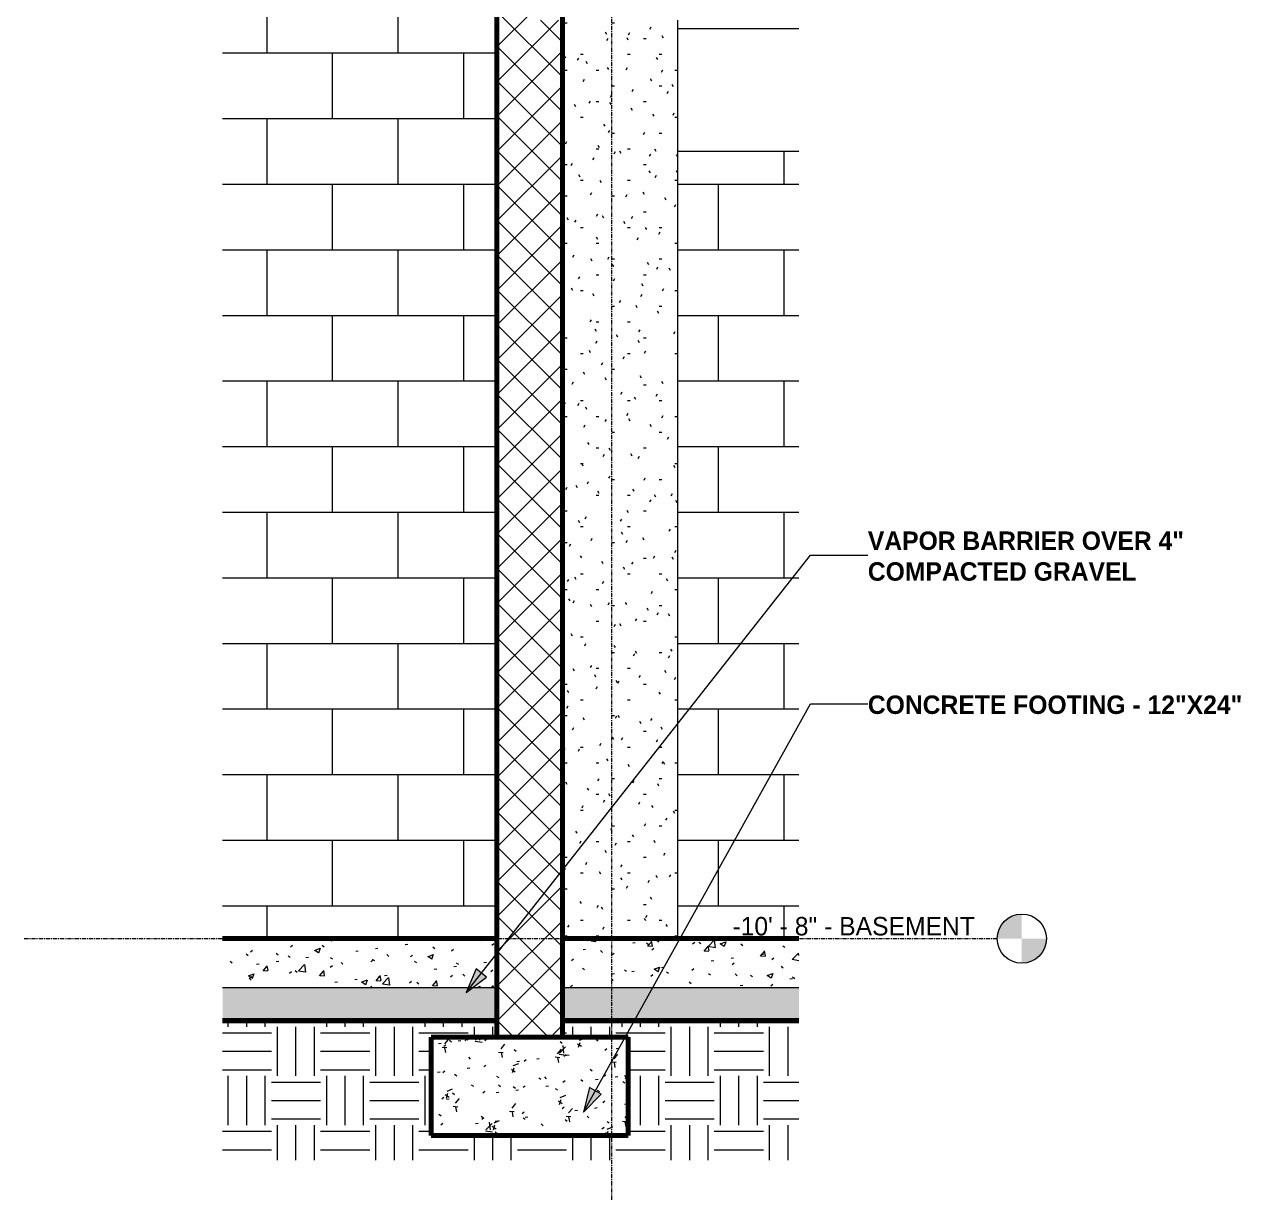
# Model space of a CAD drawing. Header units: inches. Extents: x -3960 to -3070, y -161 to 444.
# Drawn here: x -3226.8 to -3078.5, y -159.8 to -16.5 of the extents above; entities that cross this region are included whole.
import ezdxf

# ---------------------------------------------------------------- set-up
doc = ezdxf.new("R2010")
doc.units = ezdxf.units.IN
doc.header["$MEASUREMENT"] = 0
doc.linetypes.add('Grid Line 1_2_', pattern=[0.875, 0.5, -0.125, 0.125, -0.125])
for name, color, linetype, lineweight in [('0-6', 130, 'Continuous', 5), ('A-FLOR-6', 55, 'Continuous', 18), ('A-FLOR-7', 192, 'Continuous', 70), ('A-FLOR-LEVL', 51, 'Continuous', 9), ('A-FLOR-LEVL-1', 51, 'Grid Line 1_2_', 9), ('A-FLOR-MCUT', 51, 'Continuous', 18), ('A-FLOR-PATT-1', 8, 'Continuous', 9), ('A-WALL-9', 90, 'Continuous', 70), ('A-WALL-PATT-1', 135, 'Continuous', 9), ('A-WALL-PATT-5', 45, 'Continuous', 9), ('C-TOPO', 7, 'Continuous', 9), ('C-TOPO-1', 135, 'Continuous', 9), ('C-TOPO-2', 7, 'Continuous', 70), ('G-ANNO-TEXT', 231, 'Continuous', 9), ('S-COLS-1', 135, 'Continuous', 9), ('S-FNDN-3', 32, 'Continuous', 9), ('S-FNDN-4', 90, 'Continuous', 70), ('S-GRID-1', 1, 'Grid Line 1_2_', 9)]:
    doc.layers.add(name, color=color, linetype=linetype, lineweight=lineweight)
doc.styles.add('Century Gothic', font='ufonts.com_century-gothic.ttf', dxfattribs={"height": 2.25})
doc.styles.add('Century Gothic_B', font='GOTHICB.TTF', dxfattribs={"height": 2.25})

# ---------------------------------------------------------------- blocks, each defined once
blk = doc.blocks.new('CTR  - Topography_rvt-5-Section 10 - Callout 2')
at = {"layer": 'C-TOPO'}
h = blk.add_hatch(dxfattribs=at)
h.set_pattern_fill('FP_39', color=256, style=0, pattern_type=2)
h.set_pattern_definition([(0, (-11134.658, 72), (6, 6), [6, -6]), (0, (-11134.658, 74.25), (6, 6), [6, -6]), (0, (-11134.658, 76.5), (6, 6), [6, -6]), (90, (-11133.908, 77.25), (-6, 6), [6, -6]), (90, (-11131.658, 77.25), (-6, 6), [6, -6]), (90, (-11129.408, 77.25), (-6, 6), [6, -6])])
h.paths.add_polyline_path([(-11824.37, -155.03), (-11824.37, -138.01), (-11853.19, -138.01), (-11853.19, -140), (-11845.19, -140), (-11845.19, -152), (-11869.19, -152), (-11869.19, -140), (-11861.19, -140), (-11861.19, -138.01), (-11894.64, -138.01), (-11894.64, -155.03), (-11845.19, -155.03)], flags=0)
at = {"layer": 'C-TOPO-1'}
for p, q in [((-11894.64, -138.01), (-11861.19, -138.01)), ((-11853.19, -138.01), (-11850.7, -138.01)), ((-11824.37, -138.01), (-11850.7, -138.01))]:
    blk.add_line(p, q, dxfattribs=at)
at = {"layer": 'C-TOPO-2'}
for p, q in [((-11861.19, -138.01), (-11894.64, -138.01)), ((-11850.7, -138.01), (-11853.19, -138.01)), ((-11824.37, -138.01), (-11850.7, -138.01))]:
    blk.add_line(p, q, dxfattribs=at)
blk = doc.blocks.new('CTR - 1st Phase -Stairs _ Elevators_rvt-5-Section 10 - Callout 2')
at = {"layer": 'A-WALL-PATT-1'}
h = blk.add_hatch(dxfattribs=at)
h.set_pattern_fill('FP_45', color=256, style=0, pattern_type=2)
h.set_pattern_definition([(0, (-12077.189, -180), (0, 8), []), (90, (-12077.189, -180), (-8, 8), [8, -8])])
h.paths.add_polyline_path([(-11861.19, -128), (-11861.19, -4.63), (-11894.64, -4.63), (-11894.64, -128)], flags=0)
h.paths.add_polyline_path([(-11894.64, 1.37), (-11861.19, 1.37), (-11861.19, 131.37), (-11894.64, 131.37)], flags=0)
h.paths.add_polyline_path([(-11894.64, 137.38), (-11861.19, 137.38), (-11861.19, 175.61), (-11862.31, 175.61), (-11862.38, 175.62), (-11862.47, 175.66), (-11862.55, 175.72), (-11862.62, 175.8), (-11862.66, 175.9), (-11862.67, 176), (-11862.66, 176.1), (-11862.62, 176.2), (-11862.55, 176.28), (-11862.47, 176.34), (-11862.38, 176.38), (-11862.2, 176.39), (-11861.89, 176.38), (-11861.8, 176.39), (-11861.69, 176.39), (-11861.19, 176.39), (-11861.19, 263.37), (-11894.64, 263.37), (-11894.64, 172.09)], flags=0)
h.paths.add_polyline_path([(-11894.64, 269.38), (-11861.19, 269.38), (-11861.19, 307.61), (-11862.31, 307.61), (-11862.38, 307.62), (-11862.47, 307.66), (-11862.55, 307.72), (-11862.63, 307.82), (-11862.66, 307.9), (-11862.67, 308), (-11862.66, 308.1), (-11862.62, 308.2), (-11862.55, 308.28), (-11862.47, 308.34), (-11862.38, 308.38), (-11862.2, 308.39), (-11861.89, 308.38), (-11861.8, 308.39), (-11861.69, 308.39), (-11861.19, 308.39), (-11861.19, 372), (-11894.64, 372), (-11894.64, 281.13)], flags=0)
at = {"layer": 'A-WALL-PATT-5'}
h = blk.add_hatch(dxfattribs=at)
h.set_pattern_fill('FP_47', color=256, style=0, pattern_type=2)
h.set_pattern_definition([(45, (-11134.658, 72), (-2.12132, 2.12132), []), (135, (-11134.658, 72), (-2.12132, -2.12132), [])])
h.paths.add_polyline_path([(-11861.19, -140), (-11853.19, -140), (-11853.19, -16), (-11857.19, -16), (-11853.19, -4), (-11853.19, 136), (-11861.19, 136), (-11861.19, -138.01)], flags=0)
h.paths.add_polyline_path([(-11861.19, 224), (-11853.19, 224), (-11853.19, 268), (-11861.19, 268), (-11861.19, 240.75)], flags=0)
h.paths.add_polyline_path([(-11853.19, 356), (-11853.19, 372), (-11861.19, 372), (-11861.19, 356)], flags=0)
at = {"layer": 'S-FNDN-3'}
h = blk.add_hatch(dxfattribs=at)
h.set_pattern_fill('FP_42', color=256, style=0, pattern_type=2)
h.set_pattern_definition([(50, (-11134.658, 72), (6.885997, -0.602097), [0.72, -7.92]), (355, (-11134.658, 72), (-1.331756, 7.220547), [0.576, -6.336]), (100.451, (-11134.085, 71.95), (5.55363, 6.61819), [0.612, -6.731]), (46.184, (-11134.658, 73.92), (10.24564, -1.588925), [1.08, -11.88]), (96.636, (-11133.805, 73.788), (8.97244, 9.35152), [0.918, -10.096]), (351.184, (-11134.658, 73.92), (8.9732, 9.35123), [0.864, -9.504]), (21, (-11133.698, 73.44), (5.730726, -3.865003), [0.72, -7.92]), (326, (-11133.698, 73.44), (2.33581, 6.96088), [0.576, -6.336]), (71.451, (-11133.221, 73.118), (8.065876, 3.09595), [0.612, -6.731]), (37.5, (-11134.658, 72), (0.116866, 3.1954784), [0.317, -5.942, 0.317, -6.115, -6.36]), (37.5, (-11134.658, 72), (0.116866, 3.1954784), [-12.691, 0.317, -6.043]), (7.5, (-11134.658, 72), (2.52543, 3.786025), [0.317, -3.35, 0.317, -5.798, -2.424]), (7.5, (-11134.658, 72), (2.52543, 3.786025), [-9.782, 0.317, -2.107]), (327.5, (-11136.799, 72), (5.1243685, -0.216176), [0.317, -2.083, 0.317, -7.171, -9.936]), (327.5, (-11136.799, 72), (5.1243685, -0.216176), [-9.888, 0.317, -9.619]), (317.5, (-11137.759, 72), (5.598326, 0.96141), [0.317, -2.803, 0.317, -4.656, -7.056]), (317.5, (-11137.759, 72), (5.598326, 0.96141), [-8.093, 0.317, -6.739])])
h.paths.add_polyline_path([(-11845.19, -152), (-11845.19, -140), (-11869.19, -140), (-11869.19, -152), (-11850.7, -152)], flags=0)
at = {"layer": 'A-WALL-9'}
for p, q in [((-11861.19, 136), (-11861.19, -140)), ((-11853.19, -140), (-11853.19, 136)), ((-11861.19, -140), (-11853.19, -140))]:
    blk.add_line(p, q, dxfattribs=at)
at = {"layer": 'S-FNDN-4'}
for p, q in [((-11845.19, -140), (-11869.19, -140)), ((-11869.19, -140), (-11869.19, -152)), ((-11845.19, -152), (-11845.19, -140)), ((-11869.19, -152), (-11845.19, -152))]:
    blk.add_line(p, q, dxfattribs=at)
blk = doc.blocks.new('Concrete-Rectangular-Column - ONE-1856735-Section 10 - Callout 2')
at = {"layer": 'S-COLS-1'}
h = blk.add_hatch(dxfattribs=at)
h.set_pattern_fill('FP_36', color=256, style=0, pattern_type=2)
h.set_pattern_definition([(0, (-11134.658, 72), (7.68, 1.92), [0.317, -5.443, 0.317, -5.443, -30.72]), (0, (-11134.658, 72), (7.68, 1.92), [-11.52, 0.317, -11.203, 0.317, -5.443, -13.44]), (0, (-11134.658, 72), (7.68, 1.92), [-28.8, 0.317, -3.523, 0.317, -9.283]), (120, (-11131.778, 72.96), (-5.502769, 5.691075), [0.317, -5.443, 0.317, -5.443, -30.72]), (120, (-11131.778, 72.96), (-5.502769, 5.691075), [-11.52, 0.317, -11.203, 0.317, -5.443, -13.44]), (120, (-11131.778, 72.96), (-5.502769, 5.691075), [-28.8, 0.317, -3.523, 0.317, -9.283]), (240, (-11130.818, 76.8), (-2.177231, -7.611075), [0.317, -5.443, 0.317, -5.443, -30.72]), (240, (-11130.818, 76.8), (-2.177231, -7.611075), [-11.52, 0.317, -11.203, 0.317, -5.443, -13.44]), (240, (-11130.818, 76.8), (-2.177231, -7.611075), [-28.8, 0.317, -3.523, 0.317, -9.283])])
h.paths.add_polyline_path([(-11853.19, -128), (-11839.19, -128), (-11839.19, -16), (-11853.19, -16), (-11853.19, -32)], flags=0)
blk.add_line((-11839.19, -16), (-11839.19, -128), dxfattribs=at)
blk = doc.blocks.new('Level - Level Head - Circle-50818-Section 10 - Callout 2')
at = {"layer": 'A-FLOR-LEVL'}
h = blk.add_hatch(color=256, dxfattribs=at)
edge = h.paths.add_edge_path(flags=0)
edge.add_line((-11797.2, 0), (-11800.2, 0))
edge.add_arc((-11797.2, 0), 3, 90, 180, ccw=False)
edge.add_line((-11797.2, 3), (-11797.2, 0))
h = blk.add_hatch(color=256, dxfattribs=at)
edge = h.paths.add_edge_path(flags=0)
edge.add_line((-11797.2, -3), (-11797.2, 0))
edge.add_line((-11797.2, 0), (-11794.2, 0))
edge.add_arc((-11797.2, 0), 3, 270, 360, ccw=False)
blk.add_circle((-11797.2, 0), 3, dxfattribs=at)

msp = doc.modelspace()

# ---------------------------------------------------------------- hatches: boundary and pattern name
at = {"layer": 'A-FLOR-PATT-1'}
h = msp.add_hatch(dxfattribs=at)
h.set_pattern_fill('FP_42', color=256, style=0, pattern_type=2)
h.set_pattern_definition([(50, (-2442.6226, 72), (6.885997, -0.602097), [0.72, -7.92]), (355, (-2442.6226, 72), (-1.331756, 7.220547), [0.576, -6.336]), (100.451, (-2442.0496, 71.95), (5.55363, 6.61819), [0.612, -6.731]), (46.184, (-2442.623, 73.92), (10.24564, -1.588925), [1.08, -11.88]), (96.636, (-2441.77, 73.788), (8.97244, 9.35152), [0.918, -10.096]), (351.184, (-2442.623, 73.92), (8.9732, 9.35123), [0.864, -9.504]), (21, (-2441.6626, 73.44), (5.730726, -3.865003), [0.72, -7.92]), (326, (-2441.6626, 73.44), (2.33581, 6.96088), [0.576, -6.336]), (71.451, (-2441.1856, 73.118), (8.065876, 3.09595), [0.612, -6.731]), (37.5, (-2442.6226, 72), (0.116866, 3.1954784), [0.317, -5.942, 0.317, -6.115, -6.36]), (37.5, (-2442.6226, 72), (0.116866, 3.1954784), [-12.691, 0.317, -6.043]), (7.5, (-2442.6226, 72), (2.52543, 3.786025), [0.317, -3.35, 0.317, -5.798, -2.424]), (7.5, (-2442.6226, 72), (2.52543, 3.786025), [-9.782, 0.317, -2.107]), (327.5, (-2444.7636, 72), (5.1243685, -0.216176), [0.317, -2.083, 0.317, -7.171, -9.936]), (327.5, (-2444.7636, 72), (5.1243685, -0.216176), [-9.888, 0.317, -9.619]), (317.5, (-2445.7236, 72), (5.598326, 0.96141), [0.317, -2.803, 0.317, -4.656, -7.056]), (317.5, (-2445.7236, 72), (5.598326, 0.96141), [-8.093, 0.317, -6.739])])
h.paths.add_polyline_path([(-3169.15, -134), (-3169.15, -128), (-3202.6, -128), (-3202.6, -134)], flags=0)
h.paths.add_polyline_path([(-3158.66, -134), (-3132.34, -134), (-3132.34, -128), (-3161.15, -128), (-3161.15, -134)], flags=0)
h = msp.add_hatch(dxfattribs=at)
h.set_pattern_fill('FP_46', color=256, style=0, pattern_type=2)
h.set_pattern_definition([(212.005, (-2443.4296, 74.015), (-40.310627, -26.8730086), [1.268, -125.493]), (213.69, (-2442.6226, 74.553), (-13.436241, -13.436764), [0.969, -47.478]), (198.435, (-2442.2196, 74.687), (-26.873024, -13.436542), [0.425, -42.065]), (180, (-2441.683, 74.687), (-2e-15, -13.437), [0.537, -12.899]), (161.565, (-2441.2796, 74.553), (-13.436518, 1.2e-05), [0.425, -42.065]), (333.435, (-2441.1446, 84.227), (13.436532, 1e-05), [0.601, -29.444]), (296.565, (-2441.2796, 84.496), (13.43652, -13.436544), [0.3, -29.745]), (270, (-2441.28, 85.168), (13.437, 8e-16), [0.672, -12.765]), (186.34, (-2441.1446, 76.434), (-107.4926568, -13.4363962), [1.217, -120.457]), (296.565, (-2438.1886, 84.765), (13.43652, -13.436544), [0.3, -29.745]), (303.69, (-2438.4576, 85.168), (13.436764, -13.436241), [0.484, -47.962]), (229.399, (-2436.3076, 79.256), (-67.1828397, -80.6196216), [1.239, -122.641]), (243.435, (-2435.9046, 80.062), (1e-05, -13.436532), [0.901, -29.144]), (213.69, (-2431.2016, 78.584), (-13.436241, -13.436764), [0.484, -47.962]), (33.69, (-2435.2326, 74.822), (13.436241, 13.436764), [0.484, -47.962]), (0, (-2435.502, 74.822), (0, 13.437), [0.269, -13.168]), (333.435, (-2435.7706, 74.956), (13.436532, 1e-05), [0.3, -29.745]), (284.036, (-2435.9046, 75.494), (13.436545, -40.30972), [0.554, -54.847]), (270, (-2435.905, 75.762), (13.437, 8e-16), [0.269, -13.168]), (243.435, (-2435.9046, 76.031), (1e-05, -13.436532), [0.3, -29.745]), (135, (-2435.905, 76.165), (-13.43644, 9e-16), [0.19, -18.812]), (90, (-2435.905, 76.031), (-13.437, 8e-16), [0.134, -13.302]), (18.435, (-2431.0676, 82.212), (26.873024, 13.436542), [0.85, -41.641]), (6.34, (-2430.2616, 82.481), (107.4926568, 13.4363962), [1.217, -120.457]), (180, (-2430.799, 79.256), (-2e-15, -13.437), [0.806, -12.63]), (197.354, (-2428.6486, 79.928), (-40.30996214, -13.43709214), [2.252, -222.987]), (198.435, (-2428.2456, 80.062), (-26.873024, -13.436542), [0.425, -42.065]), (213.69, (-2427.8426, 80.331), (-13.436241, -13.436764), [0.484, -47.962]), (251.565, (-2427.7086, 80.734), (-1.2e-05, -13.436518), [0.425, -42.065]), (243.435, (-2427.5736, 81.003), (1e-05, -13.436532), [0.3, -29.745]), (270, (-2427.574, 81.271), (13.437, 8e-16), [0.269, -13.168]), (293.199, (-2427.9766, 82.212), (13.4363854, -26.8729472), [1.023, -101.307]), (315, (-2428.38, 82.615), (13.43644, 0), [0.57, -18.432]), (0, (-2429.052, 82.615), (0, 13.437), [0.672, -12.765]), (341.565, (-2432.0076, 79.39), (13.436518, -1.2e-05), [0.425, -42.065]), (303.69, (-2432.2766, 79.793), (13.436764, -13.436241), [0.484, -47.962]), (279.462, (-2432.4106, 80.599), (13.43628, -67.1832013), [0.817, -80.915]), (270, (-2432.41, 81.406), (13.437, 8e-16), [0.806, -12.63]), (239.036, (-2432.0076, 82.077), (-13.4372, -26.873257), [0.783, -77.565]), (188.13, (-2431.0676, 82.212), (-80.6200966, -13.436299), [0.95, -94.061]), (116.565, (-2441.0106, 81.809), (-13.43652, 13.436544), [0.3, -29.745]), (135, (-2440.742, 81.54), (-13.43644, 9e-16), [0.38, -18.622]), (168.69, (-2440.0696, 81.406), (-13.436897, 0.000212), [0.685, -67.829]), (191.31, (-2439.3986, 81.54), (-53.746592, -13.436568), [0.685, -67.829]), (194.036, (-2438.8606, 81.674), (-40.30972, -13.436545), [0.554, -54.847]), (236.31, (-2438.5916, 82.077), (-13.436194, -26.873299), [0.484, -47.962]), (236.31, (-2438.3236, 82.481), (-13.436194, -26.873299), [0.484, -47.962]), (270, (-2438.324, 82.884), (13.437, 8e-16), [0.403, -13.034]), (291.801, (-2438.5916, 83.556), (13.4361655, -26.872997), [0.724, -71.635]), (116.565, (-2438.4576, 80.734), (-13.43652, 13.436544), [0.601, -29.444]), (168.69, (-2437.7856, 80.599), (-13.436897, 0.000212), [0.685, -67.829]), (194.036, (-2437.2486, 80.734), (-40.30972, -13.436545), [0.554, -54.847]), (225, (-2436.846, 81.137), (9e-16, -13.43644), [0.57, -18.432]), (251.565, (-2436.7106, 81.54), (-1.2e-05, -13.436518), [0.425, -42.065]), (296.565, (-2436.9796, 82.077), (13.43652, -13.436544), [0.601, -29.444]), (315, (-2437.249, 82.346), (13.43644, 0), [0.38, -18.622]), (326.31, (-2437.6516, 82.615), (26.873299, -13.436194), [0.484, -47.962]), (0, (-2437.92, 82.615), (0, 13.437), [0.269, -13.168]), (33.69, (-2438.3236, 82.346), (13.436241, 13.436764), [0.484, -47.962]), (71.565, (-2438.4576, 81.943), (1.2e-05, 13.436518), [0.425, -42.065]), (63.435, (-2438.5916, 81.674), (-1e-05, 13.436532), [0.3, -29.745]), (71.565, (-2438.7266, 81.271), (1.2e-05, 13.436518), [0.425, -42.065]), (104.036, (-2438.7266, 80.734), (-13.436545, 40.30972), [0.554, -54.847]), (45, (-2438.995, 80.465), (0, 13.43644), [0.38, -18.622]), (18.435, (-2439.3986, 80.331), (26.873024, 13.436542), [0.425, -42.065]), (0, (-2440.07, 80.331), (0, 13.437), [0.672, -12.765]), (14.036, (-2440.6076, 80.196), (40.30972, 13.436545), [0.554, -54.847]), (341.565, (-2441.0106, 80.331), (13.436518, -1.2e-05), [0.425, -42.065]), (270, (-2441.01, 80.734), (13.437, 8e-16), [0.403, -13.034]), (225, (-2440.608, 81.137), (9e-16, -13.43644), [0.57, -18.432]), (198.435, (-2439.8016, 81.406), (-26.873024, -13.436542), [0.85, -41.641]), (180, (-2439.13, 81.406), (-2e-15, -13.437), [0.672, -12.765]), (153.435, (-2438.8606, 81.271), (-13.436532, -1e-05), [0.3, -29.745]), (206.565, (-2433.7546, 79.121), (-13.436544, -13.43652), [0.3, -29.745]), (146.31, (-2433.3516, 78.853), (-26.873299, 13.436194), [0.484, -47.962]), (119.745, (-2432.8146, 77.912), (-40.3105597, 67.1832064), [1.083, -107.246]), (95.711, (-2432.6796, 76.568), (-13.4375424, 120.930058), [1.35, -133.686]), (90, (-2432.68, 76.434), (-13.437, 8e-16), [0.134, -13.302]), (63.435, (-2432.8146, 76.165), (-1e-05, 13.436532), [0.3, -29.745]), (26.565, (-2433.0826, 76.031), (13.436544, 13.43652), [0.3, -29.745]), (0, (-2433.486, 76.031), (0, 13.437), [0.403, -13.034]), (0, (-2433.62, 76.031), (0, 13.437), [0.134, -13.302]), (0, (-2433.89, 76.031), (0, 13.437), [0.269, -13.168]), (326.31, (-2434.2926, 76.3), (26.873299, -13.436194), [0.484, -47.962]), (333.435, (-2434.5606, 76.434), (13.436532, 1e-05), [0.3, -29.745]), (284.036, (-2434.6956, 76.972), (13.436545, -40.30972), [0.554, -54.847]), (270, (-2434.696, 77.24), (13.437, 8e-16), [0.269, -13.168]), (270, (-2434.696, 77.643), (13.437, 8e-16), [0.403, -13.034]), (258.69, (-2434.5606, 78.315), (-0.000212, -13.436897), [0.685, -67.829]), (231.34, (-2434.0236, 78.987), (-40.3101895, -53.745816), [0.86, -85.176]), (270, (-2431.202, 78.718), (13.437, 8e-16), [0.134, -13.302]), (270, (-2431.202, 78.853), (13.437, 8e-16), [0.134, -13.302]), (326.31, (-2431.6046, 79.121), (26.873299, -13.436194), [0.484, -47.962]), (333.435, (-2432.4106, 79.525), (13.436532, 1e-05), [0.901, -29.144]), (0, (-2433.083, 79.525), (0, 13.437), [0.672, -12.765]), (63.435, (-2433.2176, 79.256), (-1e-05, 13.436532), [0.3, -29.745]), (90, (-2433.218, 78.718), (-13.437, 8e-16), [0.537, -12.899]), (135, (-2432.815, 78.315), (-13.43644, 9e-16), [0.57, -18.432]), (161.565, (-2432.4106, 78.181), (-13.436518, 1.2e-05), [0.425, -42.065]), (180, (-2432.008, 78.181), (-2e-15, -13.437), [0.403, -13.034]), (198.435, (-2431.6046, 78.315), (-26.873024, -13.436542), [0.425, -42.065]), (351.87, (-2436.8456, 85.571), (13.4370087, -0.000259), [1.9, -93.111]), (14.036, (-2437.3826, 85.437), (40.30972, 13.436545), [0.554, -54.847]), (53.13, (-2437.7856, 84.899), (26.873672, 40.309752), [0.672, -66.511]), (95.194, (-2437.6516, 83.421), (-13.4351326, 134.3664647), [1.484, -146.928]), (101.31, (-2437.5166, 82.749), (-13.436568, 53.746592), [0.685, -67.829]), (143.13, (-2436.9796, 82.346), (-40.309752, 26.873672), [0.672, -66.511]), (161.565, (-2436.5766, 82.212), (-13.436518, 1.2e-05), [0.425, -42.065]), (198.435, (-2436.1736, 82.346), (-26.873024, -13.436542), [0.425, -42.065]), (225, (-2435.502, 83.018), (9e-16, -13.43644), [0.95, -18.052]), (228.814, (-2434.5606, 84.093), (-80.6198072, -94.0561774), [1.428, -141.405]), (251.565, (-2434.4266, 84.496), (-1.2e-05, -13.436518), [0.425, -42.065]), (270, (-2434.427, 84.63), (13.437, 8e-16), [0.134, -13.302]), (288.435, (-2434.5606, 85.034), (13.436542, -26.873024), [0.425, -42.065]), (326.31, (-2434.9636, 85.302), (26.873299, -13.436194), [0.484, -47.962]), (90, (-2441.145, 82.077), (-13.437, 8e-16), [0.941, -12.496]), (338.199, (-2439.2636, 83.824), (40.3099116, -13.436441), [0.724, -71.635]), (0, (-2440.07, 83.824), (0, 13.437), [0.806, -12.63]), (30.964, (-2440.7416, 83.421), (40.310285, 26.8733136), [0.783, -77.565]), (45, (-2441.145, 83.018), (0, 13.43644), [0.57, -18.432]), (90, (-2443.295, 77.778), (-13.437, 8e-16), [0.941, -12.496]), (116.565, (-2442.8916, 76.972), (-13.43652, 13.436544), [0.901, -29.144]), (153.435, (-2442.0856, 76.568), (-13.436532, -1e-05), [0.901, -29.144]), (180, (-2441.414, 76.568), (-2e-15, -13.437), [0.672, -12.765]), (218.66, (-2440.7416, 77.106), (-13.436833, -13.4362984), [0.86, -85.176]), (231.34, (-2440.2046, 77.778), (-40.3101895, -53.745816), [0.86, -85.176]), (213.69, (-2439.3986, 78.315), (-13.436241, -13.436764), [0.969, -47.478]), (239.036, (-2438.9946, 78.987), (-13.4372, -26.873257), [0.783, -77.565]), (270, (-2438.995, 79.256), (13.437, 8e-16), [0.269, -13.168]), (270, (-2438.995, 79.659), (13.437, 8e-16), [0.403, -13.034]), (315, (-2439.399, 80.062), (13.43644, 0), [0.57, -18.432]), (350.538, (-2440.2046, 80.196), (13.4368224, 7.56e-05), [0.817, -80.915]), (14.036, (-2441.2796, 79.928), (40.30972, 13.436545), [1.108, -54.293]), (18.435, (-2442.4886, 79.525), (26.873024, 13.436542), [1.275, -41.216]), (45, (-2442.892, 79.121), (0, 13.43644), [0.57, -18.432]), (45, (-2443.295, 78.718), (0, 13.43644), [0.57, -18.432]), (108.435, (-2440.3386, 75.762), (-13.436542, 26.873024), [0.85, -41.641]), (126.87, (-2439.9356, 75.225), (-13.436224, 13.436576), [0.672, -66.511]), (146.31, (-2439.5326, 74.956), (-26.873299, 13.436194), [0.484, -47.962]), (161.565, (-2439.1296, 74.822), (-13.436518, 1.2e-05), [0.425, -42.065]), (135, (-2438.727, 74.419), (-13.43644, 9e-16), [0.57, -18.432]), (161.565, (-2438.3236, 74.284), (-13.436518, 1.2e-05), [0.425, -42.065]), (180, (-2437.92, 74.284), (-2e-15, -13.437), [0.403, -13.034]), (206.565, (-2437.6516, 74.419), (-13.436544, -13.43652), [0.3, -29.745]), (206.565, (-2437.1136, 74.687), (-13.436544, -13.43652), [0.601, -29.444]), (189.462, (-2436.3076, 74.822), (-67.1832013, -13.43628), [0.817, -80.915]), (243.435, (-2436.0386, 75.359), (1e-05, -13.436532), [0.601, -29.444]), (270, (-2436.039, 75.494), (13.437, 8e-16), [0.134, -13.302]), (270, (-2436.039, 75.762), (13.437, 8e-16), [0.269, -13.168]), (326.31, (-2436.4416, 76.568), (26.873299, -13.436194), [0.484, -47.962]), (327.995, (-2437.5166, 77.24), (67.1829352, -40.309468), [1.268, -125.493]), (329.036, (-2438.1886, 77.643), (26.873257, -13.4372), [0.783, -77.565]), (341.565, (-2438.9946, 77.912), (13.436518, -1.2e-05), [0.85, -41.641]), (0, (-2439.533, 77.912), (0, 13.437), [0.537, -12.899]), (33.69, (-2439.9356, 77.643), (13.436241, 13.436764), [0.484, -47.962]), (53.13, (-2440.3386, 77.106), (26.873672, 40.309752), [0.672, -66.511]), (63.435, (-2440.6076, 76.568), (-1e-05, 13.436532), [0.601, -29.444]), (225, (-2434.427, 75.494), (9e-16, -13.43644), [0.57, -18.432]), (236.31, (-2434.1576, 75.897), (-13.436194, -26.873299), [0.484, -47.962]), (270, (-2434.158, 76.031), (13.437, 8e-16), [0.134, -13.302]), (315, (-2434.427, 76.3), (13.43644, 0), [0.38, -18.622]), (333.435, (-2434.9636, 76.568), (13.436532, 1e-05), [0.601, -29.444]), (18.435, (-2435.7706, 76.3), (26.873024, 13.436542), [0.85, -41.641]), (75.964, (-2435.9046, 75.762), (-0.0003, 13.436231), [0.554, -54.847]), (71.565, (-2441.9506, 73.209), (1.2e-05, 13.436518), [0.425, -42.065]), (135, (-2441.683, 72.941), (-13.43644, 9e-16), [0.38, -18.622]), (146.31, (-2441.2796, 72.672), (-26.873299, 13.436194), [0.484, -47.962]), (153.435, (-2440.7416, 72.403), (-13.436532, -1e-05), [0.601, -29.444]), (180, (-2440.608, 72.403), (-2e-15, -13.437), [0.134, -13.302]), (161.565, (-2440.2046, 72.269), (-13.436518, 1.2e-05), [0.425, -42.065]), (180, (-2439.667, 72.269), (-2e-15, -13.437), [0.537, -12.899]), (198.435, (-2439.2636, 72.403), (-26.873024, -13.436542), [0.425, -42.065]), (210.964, (-2438.5916, 72.806), (-40.310285, -26.8733136), [0.783, -77.565]), (206.565, (-2438.3236, 72.941), (-13.436544, -13.43652), [0.3, -29.745]), (251.565, (-2438.1886, 73.344), (-1.2e-05, -13.436518), [0.425, -42.065]), (303.69, (-2438.4576, 73.747), (13.436764, -13.436241), [0.484, -47.962]), (306.87, (-2438.8606, 74.284), (13.436224, -13.436576), [0.672, -66.511]), (323.13, (-2439.3986, 74.687), (40.309752, -26.873672), [0.672, -66.511]), (345.964, (-2439.9356, 74.822), (13.436231, 0.0003), [0.554, -54.847]), (18.435, (-2440.3386, 74.687), (26.873024, 13.436542), [0.425, -42.065]), (30.964, (-2441.0106, 74.284), (40.310285, 26.8733136), [0.783, -77.565]), (39.806, (-2441.8166, 73.612), (13.4366017, 13.4362908), [1.049, -103.894]), (135, (-2437.786, 72.403), (-13.43644, 9e-16), [0.19, -18.812]), (153.435, (-2437.5166, 72.269), (-13.436532, -1e-05), [0.3, -29.745]), (191.31, (-2436.8456, 72.403), (-53.746592, -13.436568), [0.685, -67.829]), (165.964, (-2436.3076, 72.269), (-13.436231, -0.0003), [0.554, -54.847]), (175.236, (-2434.6956, 72.134), (-13.4364265, -8.2e-05), [1.618, -160.181]), (206.565, (-2434.4266, 72.269), (-13.436544, -13.43652), [0.3, -29.745]), (225, (-2434.158, 72.537), (9e-16, -13.43644), [0.38, -18.622]), (270, (-2434.158, 73.209), (13.437, 8e-16), [0.672, -12.765]), (270, (-2434.158, 73.612), (13.437, 8e-16), [0.403, -13.034]), (308.66, (-2434.6956, 74.284), (13.4362984, -13.436833), [0.86, -85.176]), (338.199, (-2435.3676, 74.553), (40.3099116, -13.436441), [0.724, -71.635]), (348.69, (-2436.0386, 74.687), (13.436897, -0.000212), [0.685, -67.829]), (18.435, (-2437.2486, 74.284), (26.873024, 13.436542), [1.275, -41.216]), (36.87, (-2437.7856, 73.881), (13.436576, 13.436224), [0.672, -66.511]), (68.199, (-2438.0546, 73.209), (13.436441, 40.3099116), [0.724, -71.635]), (101.31, (-2437.9206, 72.537), (-13.436568, 53.746592), [0.685, -67.829]), (348.69, (-2439.1296, 85.302), (13.436897, -0.000212), [0.685, -67.829]), (354.806, (-2440.6076, 85.437), (13.4361385, -0.0003521), [1.484, -146.928]), (0, (-2441.01, 85.437), (0, 13.437), [0.403, -13.034]), (45, (-2441.28, 85.168), (0, 13.43644), [0.38, -18.622]), (180, (-2440.205, 83.959), (-2e-15, -13.437), [0.403, -13.034]), (188.13, (-2439.2636, 84.093), (-80.6200966, -13.436299), [0.95, -94.061]), (172.875, (-2438.1886, 83.959), (-13.436807, -0.000376), [1.083, -107.246]), (225, (-2438.055, 84.093), (9e-16, -13.43644), [0.19, -18.812]), (270, (-2438.055, 84.496), (13.437, 8e-16), [0.403, -13.034]), (161.565, (-2433.7546, 84.899), (-13.436518, 1.2e-05), [0.425, -42.065]), (180, (-2433.218, 84.899), (-2e-15, -13.437), [0.537, -12.899]), (198.435, (-2432.8146, 85.034), (-26.873024, -13.436542), [0.425, -42.065]), (170.538, (-2432.0076, 84.899), (-13.4368224, -7.56e-05), [0.817, -80.915]), (213.69, (-2431.6046, 85.168), (-13.436241, -13.436764), [0.484, -47.962]), (270, (-2431.605, 85.302), (13.437, 8e-16), [0.134, -13.302]), (296.565, (-2431.7396, 85.571), (13.43652, -13.436544), [0.3, -29.745]), (341.565, (-2432.5456, 85.84), (13.436518, -1.2e-05), [0.85, -41.641]), (341.565, (-2433.3516, 86.108), (13.436518, -1.2e-05), [0.85, -41.641]), (14.036, (-2433.8896, 85.974), (40.30972, 13.436545), [0.554, -54.847]), (45, (-2434.293, 85.571), (0, 13.43644), [0.57, -18.432]), (104.036, (-2434.1576, 85.034), (-13.436545, 40.30972), [0.554, -54.847]), (0, (-2444.639, 73.344), (0, 13.437), [0.134, -13.302]), (315, (-2444.908, 73.612), (13.43644, 0), [0.38, -18.622]), (274.764, (-2445.0416, 75.225), (13.437683, -147.8026001), [1.618, -160.181]), (255.964, (-2444.9076, 75.762), (0.0003, -13.436231), [0.554, -54.847]), (225, (-2444.639, 76.031), (9e-16, -13.43644), [0.38, -18.622]), (198.435, (-2443.4296, 76.434), (-26.873024, -13.436542), [1.275, -41.216]), (180, (-2443.295, 76.434), (-2e-15, -13.437), [0.134, -13.302]), (171.87, (-2442.3546, 76.3), (-13.4370087, 0.000259), [0.95, -94.061]), (146.31, (-2440.7416, 76.165), (-26.873299, 13.436194), [0.484, -47.962]), (108.435, (-2440.4726, 75.359), (-13.436542, 26.873024), [0.85, -41.641]), (90, (-2440.473, 75.225), (-13.437, 8e-16), [0.134, -13.302]), (71.565, (-2440.6076, 74.822), (1.2e-05, 13.436518), [0.425, -42.065]), (26.565, (-2440.8766, 74.687), (13.436544, 13.43652), [0.3, -29.745]), (18.435, (-2441.2796, 74.553), (26.873024, 13.436542), [0.425, -42.065]), (126.87, (-2434.0236, 73.612), (-13.436224, 13.436576), [0.672, -66.511]), (123.69, (-2433.7546, 73.209), (-13.436764, 13.436241), [0.484, -47.962]), (149.036, (-2433.0826, 72.806), (-26.873257, 13.4372), [0.783, -77.565]), (168.69, (-2432.4106, 72.672), (-13.436897, 0.000212), [0.685, -67.829]), (213.69, (-2432.0076, 72.941), (-13.436241, -13.436764), [0.484, -47.962]), (251.565, (-2431.8736, 73.344), (-1.2e-05, -13.436518), [0.425, -42.065]), (270, (-2431.874, 73.478), (13.437, 8e-16), [0.134, -13.302]), (279.462, (-2432.0076, 74.284), (13.43628, -67.1832013), [0.817, -80.915]), (243.435, (-2431.8736, 74.553), (1e-05, -13.436532), [0.3, -29.745]), (270, (-2431.874, 74.687), (13.437, 8e-16), [0.134, -13.302]), (296.565, (-2432.2766, 75.494), (13.43652, -13.436544), [0.901, -29.144]), (329.036, (-2432.9486, 75.897), (26.873257, -13.4372), [0.783, -77.565]), (8.13, (-2433.8896, 75.762), (80.6200966, 13.436299), [0.95, -94.061]), (45, (-2434.427, 75.225), (0, 13.43644), [0.76, -18.242]), (45, (-2434.696, 74.956), (0, 13.43644), [0.38, -18.622]), (90, (-2434.696, 74.553), (-13.437, 8e-16), [0.403, -13.034]), (123.69, (-2434.4266, 74.15), (-13.436764, 13.436241), [0.484, -47.962]), (101.31, (-2432.4106, 76.568), (-13.436568, 53.746592), [0.685, -67.829]), (108.435, (-2432.2766, 76.165), (-13.436542, 26.873024), [0.425, -42.065]), (135, (-2432.143, 76.031), (-13.43644, 9e-16), [0.19, -18.812]), (180, (-2431.74, 76.031), (-2e-15, -13.437), [0.403, -13.034]), (213.69, (-2431.3366, 76.3), (-13.436241, -13.436764), [0.484, -47.962]), (187.125, (-2430.2616, 76.434), (-94.0566594, -13.437028), [1.083, -107.246]), (236.31, (-2429.9926, 76.837), (-13.436194, -26.873299), [0.484, -47.962]), (270, (-2429.993, 76.972), (13.437, 8e-16), [0.134, -13.302]), (288.435, (-2430.1266, 77.375), (13.436542, -26.873024), [0.425, -42.065]), (285.945, (-2430.3956, 78.315), (13.4366066, -40.3096492), [0.978, -96.842]), (315, (-2430.665, 78.584), (13.43644, 0), [0.38, -18.622]), (18.435, (-2431.0676, 78.45), (26.873024, 13.436542), [0.425, -42.065]), (29.745, (-2432.0076, 77.912), (67.1832064, 40.3105597), [1.083, -107.246]), (18.435, (-2432.4106, 77.778), (26.873024, 13.436542), [0.425, -42.065]), (75.964, (-2432.5456, 77.24), (-0.0003, 13.436231), [0.554, -54.847]), (180, (-2436.442, 80.734), (-2e-15, -13.437), [0.403, -13.034]), (180, (-2436.174, 80.734), (-2e-15, -13.437), [0.269, -13.168]), (135, (-2435.905, 80.465), (-13.43644, 9e-16), [0.38, -18.622]), (90, (-2435.905, 80.062), (-13.437, 8e-16), [0.403, -13.034]), (26.565, (-2437.9206, 77.912), (13.436544, 13.43652), [0.901, -29.144]), (341.565, (-2438.3236, 78.046), (13.436518, -1.2e-05), [0.425, -42.065]), (300.964, (-2438.7266, 78.718), (26.8733136, -40.310285), [0.783, -77.565]), (71.565, (-2436.1736, 79.121), (1.2e-05, 13.436518), [0.425, -42.065]), (90, (-2436.174, 78.45), (-13.437, 8e-16), [0.672, -12.765]), (123.69, (-2435.9046, 78.046), (-13.436764, 13.436241), [0.484, -47.962]), (153.435, (-2435.3676, 77.778), (-13.436532, -1e-05), [0.601, -29.444]), (198.435, (-2434.9636, 77.912), (-26.873024, -13.436542), [0.425, -42.065]), (243.435, (-2434.8296, 78.181), (1e-05, -13.436532), [0.3, -29.745]), (255.964, (-2434.6956, 78.718), (0.0003, -13.436231), [0.554, -54.847]), (251.565, (-2434.5606, 79.121), (-1.2e-05, -13.436518), [0.425, -42.065]), (291.801, (-2434.8296, 79.793), (13.4361655, -26.872997), [0.724, -71.635]), (323.13, (-2435.3676, 80.196), (40.309752, -26.873672), [0.672, -66.511]), (18.435, (-2435.7706, 80.062), (26.873024, 13.436542), [0.425, -42.065]), (63.435, (-2436.0386, 79.525), (-1e-05, 13.436532), [0.601, -29.444]), (135, (-2437.114, 77.106), (-13.43644, 9e-16), [0.57, -18.432]), (149.036, (-2436.4416, 76.703), (-26.873257, 13.4372), [0.783, -77.565]), (146.31, (-2436.0386, 76.434), (-26.873299, 13.436194), [0.484, -47.962]), (180, (-2435.77, 76.434), (-2e-15, -13.437), [0.269, -13.168]), (210.964, (-2435.0986, 76.837), (-40.310285, -26.8733136), [0.783, -77.565]), (243.435, (-2434.9636, 77.106), (1e-05, -13.436532), [0.3, -29.745]), (303.69, (-2435.2326, 77.509), (13.436764, -13.436241), [0.484, -47.962]), (321.34, (-2435.9046, 78.046), (53.745816, -40.3101895), [0.86, -85.176]), (345.964, (-2436.4416, 78.181), (13.436231, 0.0003), [0.554, -54.847]), (11.31, (-2437.1136, 78.046), (53.746592, 13.436568), [0.685, -67.829]), (26.565, (-2437.3826, 77.912), (13.436544, 13.43652), [0.3, -29.745]), (71.565, (-2437.5166, 77.509), (1.2e-05, 13.436518), [0.425, -42.065]), (15.945, (-2437.7856, 80.465), (40.3096492, 13.4366066), [0.978, -96.842]), (29.745, (-2438.7266, 79.928), (67.1832064, 40.3105597), [1.083, -107.246]), (63.435, (-2438.8606, 79.659), (-1e-05, 13.436532), [0.3, -29.745]), (90, (-2438.86, 79.256), (-13.437, 8e-16), [0.403, -13.034]), (104.036, (-2438.7266, 78.718), (-13.436545, 40.30972), [0.554, -54.847]), (120.964, (-2438.3236, 78.046), (-26.8733136, 40.310285), [0.783, -77.565]), (153.435, (-2430.7986, 85.168), (-13.436532, -1e-05), [0.3, -29.745]), (180, (-2430.53, 85.168), (-2e-15, -13.437), [0.269, -13.168]), (209.745, (-2429.5896, 85.705), (-67.1832064, -40.3105597), [1.083, -107.246]), (225, (-2429.052, 86.243), (9e-16, -13.43644), [0.76, -18.242]), (239.036, (-2428.6486, 86.915), (-13.4372, -26.873257), [0.783, -77.565]), (239.036, (-2428.2456, 87.587), (-13.4372, -26.873257), [0.783, -77.565]), (270, (-2428.246, 87.721), (13.437, 8e-16), [0.134, -13.302]), (333.435, (-2428.5146, 87.855), (13.436532, 1e-05), [0.3, -29.745]), (0, (-2428.918, 87.855), (0, 13.437), [0.403, -13.034]), (45, (-2429.321, 87.452), (0, 13.43644), [0.57, -18.432]), (26.565, (-2430.9326, 86.646), (13.436544, 13.43652), [1.803, -28.243]), (30.964, (-2431.6046, 86.243), (40.310285, 26.8733136), [0.783, -77.565]), (90, (-2431.605, 85.974), (-13.437, 8e-16), [0.269, -13.168]), (128.66, (-2431.0676, 85.302), (-13.4362984, 13.436833), [0.86, -85.176]), (255.964, (-2432.5456, 80.868), (0.0003, -13.436231), [0.554, -54.847]), (281.31, (-2432.6796, 81.54), (13.436568, -53.746592), [0.685, -67.829]), (309.806, (-2433.3516, 82.346), (13.4362908, -13.4366017), [1.049, -103.894]), (329.036, (-2434.0236, 82.749), (26.873257, -13.4372), [0.783, -77.565]), (345.964, (-2434.5606, 82.884), (13.436231, 0.0003), [0.554, -54.847]), (0, (-2435.099, 82.884), (0, 13.437), [0.537, -12.899]), (26.565, (-2435.6356, 82.615), (13.436544, 13.43652), [0.601, -29.444]), (45, (-2436.039, 82.212), (0, 13.43644), [0.57, -18.432]), (53.13, (-2436.4416, 81.674), (26.873672, 40.309752), [0.672, -66.511]), (90, (-2436.442, 81.271), (-13.437, 8e-16), [0.403, -13.034]), (135, (-2436.039, 80.868), (-13.43644, 9e-16), [0.57, -18.432]), (144.462, (-2435.0986, 80.196), (-40.3095313, 26.8733096), [1.156, -114.43]), (135, (-2434.427, 79.525), (-13.43644, 9e-16), [0.95, -18.052]), (153.435, (-2433.8896, 79.256), (-13.436532, -1e-05), [0.601, -29.444]), (206.565, (-2433.3516, 79.525), (-13.436544, -13.43652), [0.601, -29.444]), (230.194, (-2432.6796, 80.331), (-53.7471842, -67.182341), [1.049, -103.894]), (66.801, (-2434.4266, 83.556), (26.8740486, 67.1828756), [1.023, -101.307]), (90, (-2434.427, 83.152), (-13.437, 8e-16), [0.403, -13.034]), (153.435, (-2434.1576, 83.018), (-13.436532, -1e-05), [0.3, -29.745]), (153.435, (-2433.6206, 82.749), (-13.436532, -1e-05), [0.601, -29.444]), (149.036, (-2432.9486, 82.346), (-26.873257, 13.4372), [0.783, -77.565]), (180, (-2432.277, 82.346), (-2e-15, -13.437), [0.672, -12.765]), (180, (-2431.47, 82.346), (-2e-15, -13.437), [0.806, -12.63]), (213.69, (-2431.0676, 82.615), (-13.436241, -13.436764), [0.484, -47.962]), (243.435, (-2430.7986, 83.152), (1e-05, -13.436532), [0.601, -29.444]), (277.125, (-2430.9326, 84.227), (13.437028, -94.0566594), [1.083, -107.246]), (315, (-2431.202, 84.496), (13.43644, 0), [0.38, -18.622]), (341.565, (-2431.6046, 84.63), (13.436518, -1.2e-05), [0.425, -42.065]), (352.875, (-2432.6796, 84.765), (13.436807, 0.000376), [1.083, -107.246]), (0, (-2433.352, 84.765), (0, 13.437), [0.672, -12.765]), (21.801, (-2434.0236, 84.496), (26.872997, 13.4361655), [0.724, -71.635]), (90, (-2427.977, 83.824), (-13.437, 8e-16), [0.537, -12.899]), (90, (-2427.977, 83.287), (-13.437, 8e-16), [0.537, -12.899]), (56.31, (-2428.2456, 82.884), (13.436194, 26.873299), [0.484, -47.962]), (18.435, (-2428.6486, 82.749), (26.873024, 13.436542), [0.425, -42.065]), (0, (-2429.993, 82.749), (0, 13.437), [1.344, -12.093]), (341.565, (-2430.3956, 82.884), (13.436518, -1.2e-05), [0.425, -42.065]), (296.565, (-2430.5296, 83.152), (13.43652, -13.436544), [0.3, -29.745]), (278.13, (-2430.6646, 84.093), (13.436299, -80.6200966), [0.95, -94.061]), (270, (-2430.665, 84.227), (13.437, 8e-16), [0.134, -13.302]), (251.565, (-2430.5296, 84.63), (-1.2e-05, -13.436518), [0.425, -42.065]), (225, (-2430.127, 85.034), (9e-16, -13.43644), [0.57, -18.432]), (218.66, (-2429.4546, 85.571), (-13.436833, -13.4362984), [0.86, -85.176]), (225, (-2429.052, 85.974), (9e-16, -13.43644), [0.57, -18.432]), (206.565, (-2428.7836, 86.108), (-13.436544, -13.43652), [0.3, -29.745]), (180, (-2428.515, 86.108), (-2e-15, -13.437), [0.269, -13.168]), (123.69, (-2428.2456, 85.705), (-13.436764, 13.436241), [0.484, -47.962]), (108.435, (-2428.1116, 85.302), (-13.436542, 26.873024), [0.425, -42.065]), (98.13, (-2427.9766, 84.362), (-13.436299, 80.6200966), [0.95, -94.061])])
h.paths.add_polyline_path([(-3169.15, -138), (-3169.15, -134), (-3202.6, -134), (-3202.6, -138)], flags=0)
h.paths.add_polyline_path([(-3132.34, -138), (-3132.34, -134), (-3161.15, -134), (-3161.15, -138), (-3158.66, -138)], flags=0)
at = {"layer": 'A-WALL-PATT-1'}
h = msp.add_hatch(dxfattribs=at)
h.set_pattern_fill('FP_51', color=256, style=0, pattern_type=2)
h.set_pattern_definition([(0, (-2878.154, -132), (0, 8), []), (90, (-2878.154, -132), (-8, 8), [8, -8])])
h.paths.add_polyline_path([(-3147.15, -128), (-3132.34, -128), (-3132.34, -32), (-3147.15, -32)], flags=0)
at = {"layer": 'G-ANNO-TEXT'}
for points in [[(-3172.91, -134.56), (-3170.42, -132.69), (-3171.68, -131.7)], [(-3158.61, -149.18), (-3156.45, -146.95), (-3157.85, -146.17)]]:
    msp.add_hatch(color=256, dxfattribs=at).paths.add_polyline_path(points, flags=0)

# ---------------------------------------------------------------- linework, layer by layer
at = {"layer": 'A-FLOR-6'}
for p, q in [((-3147.15, -17), (-3132.34, -17)), ((-3132.34, -32), (-3147.15, -32))]:
    msp.add_line(p, q, dxfattribs=at)
at = {"layer": 'A-FLOR-7'}
for p, q in [((-3169.15, -128), (-3202.6, -128)), ((-3169.15, -138), (-3169.15, -128)), ((-3132.34, -128), (-3161.15, -128)), ((-3161.15, -128), (-3161.15, -138)), ((-3202.6, -138), (-3169.15, -138)), ((-3161.15, -138), (-3132.34, -138))]:
    msp.add_line(p, q, dxfattribs=at)
at = {"layer": 'A-FLOR-LEVL-1'}
msp.add_line((-3226.77, -128), (-3108.16, -128), dxfattribs=at)
at = {"layer": 'A-FLOR-MCUT'}
for p, q in [((-3169.15, -134), (-3202.6, -134)), ((-3132.34, -134), (-3161.15, -134))]:
    msp.add_line(p, q, dxfattribs=at)
at = {"layer": 'G-ANNO-TEXT'}
for p, q in [((-3172.91, -134.56), (-3130.94, -81.23)), ((-3130.94, -81.23), (-3123.93, -81.23)), ((-3158.61, -149.18), (-3130.94, -99.35)), ((-3130.94, -99.35), (-3123.93, -99.35)), ((-3171.68, -131.7), (-3172.91, -134.56)), ((-3170.42, -132.69), (-3171.68, -131.7)), ((-3172.91, -134.56), (-3170.42, -132.69)), ((-3157.85, -146.17), (-3158.61, -149.18)), ((-3156.45, -146.95), (-3157.85, -146.17)), ((-3158.61, -149.18), (-3156.45, -146.95))]:
    msp.add_line(p, q, dxfattribs=at)
at = {"layer": 'S-GRID-1'}
msp.add_line((-3155.15, -159.84), (-3155.15, 431.71), dxfattribs=at)

# ---------------------------------------------------------------- block references
at = {"layer": '0-6'}
for name in ['CTR - 1st Phase -Stairs _ Elevators_rvt-5-Section 10 - Callout 2', 'CTR  - Topography_rvt-5-Section 10 - Callout 2']:
    msp.add_blockref(name, (8692.04, 0), dxfattribs=at)
at = {"layer": 'A-FLOR-LEVL'}
msp.add_blockref('Level - Level Head - Circle-50818-Section 10 - Callout 2', (8692.04, -128), dxfattribs=at)
at = {"layer": 'S-COLS-1'}
msp.add_blockref('Concrete-Rectangular-Column - ONE-1856735-Section 10 - Callout 2', (8692.04, 0), dxfattribs=at)

# ---------------------------------------------------------------- texts
at = {"layer": 'A-FLOR-LEVL', "insert": (-3140.44, -125.36), "char_height": 2.25, "width": 35.6782, "attachment_point": 1, "style": 'Century Gothic'}
msp.add_mtext('-10\' - 8" - BASEMENT', dxfattribs=at)
at = {"layer": 'G-ANNO-TEXT', "char_height": 2.25, "attachment_point": 1, "style": 'Century Gothic_B'}
for s, insert, width in [('VAPOR BARRIER OVER 4"', (-3123.93, -78.35), 45.45), ('COMPACTED GRAVEL', (-3123.93, -82.1), 40.1475), ('CONCRETE FOOTING - 12"X24"', (-3123.93, -98.35), 56.2065)]:
    msp.add_mtext(s, dxfattribs=dict(at, insert=insert, width=width))

doc.saveas('drawing.dxf')
